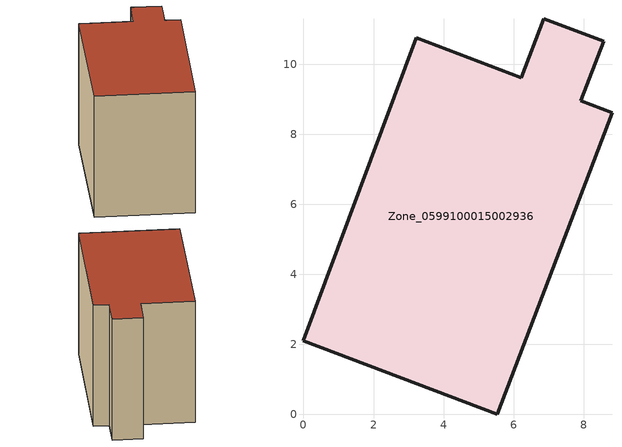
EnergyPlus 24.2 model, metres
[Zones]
Zone_0599100015002936
 floor ground (C_G): 8.81,8.62 5.53,0 0,2.11 3.23,10.76 6.22,9.62 6.86,11.3 8.57,10.65 7.92,8.95 z0.82
 wall outside (C_F): 7.92,8.95 8.57,10.65 6.86,11.3 6.22,9.62 3.23,10.76 0,2.11 5.53,0 8.81,8.62 7.92,8.95 z0.82:8.77
 roof outside (C_R): 5.53,0 8.81,8.62 7.92,8.95 8.57,10.65 6.86,11.3 6.22,9.62 3.23,10.76 0,2.11 z8.77
[BUILDING]
Pand.0599100015002936: North Axis=0; Terrain=City; Loads Convergence Tolerance Value=0.04; Temperature Convergence Tolerance Value=0.4; Solar Distribution=FullExterior; Maximum Number of Warmup Days=25; Minimum Number of Warmup Days=1
[Site:Location]
Rotterdam.The.Hague.AP_ZH_NLD Design_Conditions: Latitude=51.96; Longitude=4.45; Time Zone=1; Elevation=-4.5
[SITE:GROUNDTEMPERATURE:BUILDINGSURFACE]
18, 18, 18, 18, 18, 18, 18, 18, 18, 18, 18, 18
[MATERIAL] Thermal Absorptance=0.9; Solar Absorptance=0.7; Visible Absorptance=0.7
Name | Roughness | Thickness | Conductivity | Density | Specific Heat
G.TC.1965-1974 | MediumSmooth | 0.15 | 0.882353 | 540 | 1210
F.TC.1965-1974 | Rough | 0.3 | 0.697674 | 1920 | 840
R.TC.1965-1974 | MediumRough | 0.2 | 0.232558 | 1500 | 1000
[CONSTRUCTION]
C_G: G.TC.1965-1974
C_F: F.TC.1965-1974
C_R: R.TC.1965-1974
[ZONE]
Zone_0599100015002936: Type=1; Multiplier=1; Ceiling Height=Autocalculate; Volume=Autocalculate; Floor Area=autocalculate; Part of Total Floor Area=Yes
[ZONEINFILTRATION:DESIGNFLOWRATE]
Infil_Zone_0599100015002936: Zone or ZoneList or Space or SpaceList=Zone_0599100015002936; Schedule=AlwaysOn; Design Flow Rate Calculation Method=Flow/Area; Flow Rate per Floor Area=0.003; Constant Term Coefficient=1; Temperature Term Coefficient=0; Velocity Term Coefficient=0; Velocity Squared Term Coefficient=0
[HVACTEMPLATE:ZONE:IDEALLOADSAIRSYSTEM]
Zone_0599100015002936: Maximum Heating Supply Air Temperature=50; Minimum Cooling Supply Air Temperature=13; Maximum Heating Supply Air Humidity Ratio=0.0156; Minimum Cooling Supply Air Humidity Ratio=0.0077; Heating Limit=NoLimit; Cooling Limit=NoLimit; Dehumidification Control Type=ConstantSensibleHeatRatio; Cooling Sensible Heat Ratio=0.7; Dehumidification Setpoint=60; Humidification Control Type=None; Humidification Setpoint=30; Outdoor Air Method=None; Outdoor Air Flow Rate per Person=0.00944; Outdoor Air Flow Rate per Zone Floor Area=0; Outdoor Air Flow Rate per Zone=0; Demand Controlled Ventilation Type=None; Outdoor Air Economizer Type=NoEconomizer; Heat Recovery Type=None; Sensible Heat Recovery Effectiveness=0.7; Latent Heat Recovery Effectiveness=0.65
[ZONECONTROL:THERMOSTAT]
ThermostatControl_Zone_0599100015002936: Zone or ZoneList=Zone_0599100015002936; Control Type Schedule=DualSetpointControlType; Control 1=Thermostat_Zone_0599100015002936; Temperature Difference Between Cutout And Setpoint=0
[THERMOSTATSETPOINT:DUALSETPOINT]
Thermostat_Zone_0599100015002936: Heating Setpoint Temperature Schedule=HeatingSetpoint_Zone_0599100015002936; Cooling Setpoint Temperature Schedule=CoolingSetpoint_Zone_0599100015002936
[SCHEDULE:COMPACT]
HeatingSetpoint_Zone_0599100015002936: Through: 12/31, For: AllDays, Until: 24:00, 21
CoolingSetpoint_Zone_0599100015002936: Through: 12/31, For: AllDays, Until: 24:00, 24
DualSetpointControlType: Through: 12/31, For: AllDays, Until: 24:00, 4
AlwaysOn: Through: 12/31, For: AllDays, Until: 24:00, 1
